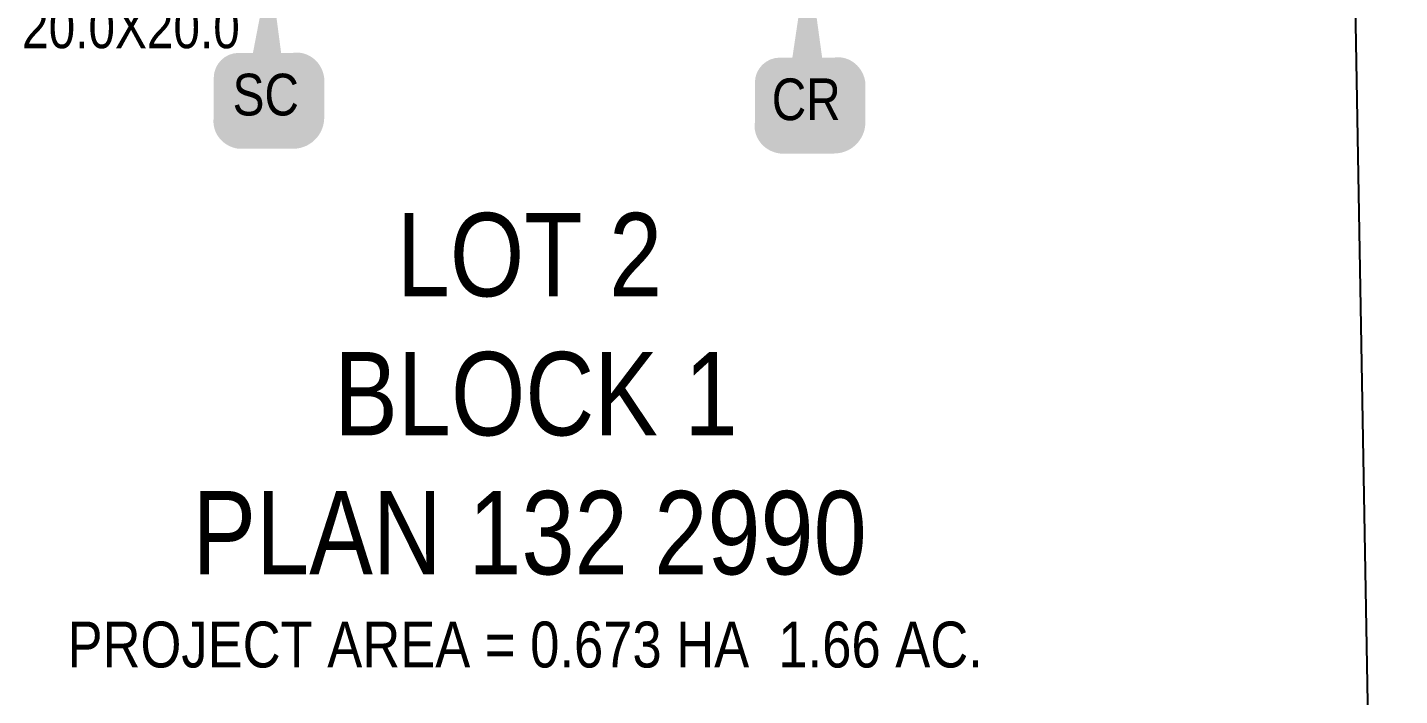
# Model space of a CAD drawing. Extents: x 88833 to 97610, y 5963373 to 5974710.
# Drawn here: x 91545.5 to 91874.6, y 5969519.6 to 5969679.8 of the extents above; entities that cross this region are included whole.
import ezdxf
from ezdxf.enums import TextEntityAlignment as Align

# ---------------------------------------------------------------- set-up
doc = ezdxf.new("R2010")
doc.units = 0
doc.header["$LTSCALE"] = 5
for name, color, linetype in [('C-SYMBOL', 7, 'Continuous'), ('L-AREAREQUIRED', 7, 'Continuous'), ('L-TITLEDB', 4, 'Continuous'), ('P-APEX RECON PAY ITEMS', 240, 'Continuous')]:
    doc.layers.add(name, color=color, linetype=linetype)
doc.layers.add('P-APEX RECON-TWS-T', color=104, linetype='Continuous', lineweight=9)
doc.styles.add('100L', font='ARIALN.TTF', dxfattribs={"height": 10})
doc.styles.add('175L', font='ARIALN.TTF', dxfattribs={"height": 2})
doc.styles.add('80', font='ARIALN.TTF', dxfattribs={"height": 10})

# ---------------------------------------------------------------- blocks, each defined once
blk = doc.blocks.new('*U613')
at = {"true_color": 0xffffa8}
h = blk.add_hatch(color=51, dxfattribs=at)
edge = h.paths.add_edge_path()
edge.add_line((-6.5, -11.5), (6.5, -11.5))
edge.add_arc((6.5, -5.5), 6, 270, 360)
edge.add_line((12.5, -5.5), (12.5, 4))
edge.add_arc((6.5, 4), 6, 0, 90)
edge.add_line((6.5, 10), (-6.5, 10))
edge.add_arc((-6.5, 4), 6, 90, 180)
edge.add_line((-12.5, 4), (-12.5, -5.5))
edge.add_arc((-6.5, -5.5), 6, 180, 270)
at = {"color": 240, "flags": 128}
for points in [[(0.92, 30.85, 0, 10, 0), (0, 0, 5, 5, 0)], [(-1, -11.44, 0, 10, 0), (0, 0, 5, 5, 0)]]:
    blk.add_lwpolyline(points, format="xyseb", dxfattribs=at)
blk.add_lwpolyline([(-6.5, -11.5, 3, 3, 0), (6.5, -11.5, 3, 3, 0.414214), (12.5, -5.5, 3, 3, 0), (12.5, 4, 3, 0, 0.414214), (6.5, 10, 0, 0, 0), (-6.5, 10, 0, 0, 0.414214), (-12.5, 4, 0, 0, 0), (-12.5, -5.5, 0, 3, 0.414214)], format="xyseb", close=True, dxfattribs=at)
at = {"color": 4, "style": '80'}
blk.add_attdef('OTHER_001', (-14.7, -5), '', height=10, dxfattribs=at)
blk = doc.blocks.new('*U570')
at = {"true_color": 0xffffa8}
h = blk.add_hatch(color=51, dxfattribs=at)
edge = h.paths.add_edge_path()
edge.add_line((-6.5, -11.5), (6.5, -11.5))
edge.add_arc((6.5, -5.5), 6, 270, 360)
edge.add_line((12.5, -5.5), (12.5, 4))
edge.add_arc((6.5, 4), 6, 0, 90)
edge.add_line((6.5, 10), (-6.5, 10))
edge.add_arc((-6.5, 4), 6, 90, 180)
edge.add_line((-12.5, 4), (-12.5, -5.5))
edge.add_arc((-6.5, -5.5), 6, 180, 270)
at = {"color": 240, "flags": 128}
for points in [[(0.2, 34.92, 0, 10, 0), (0, 0, 5, 5, 0)], [(-1, -11.44, 0, 10, 0), (0, 0, 5, 5, 0)]]:
    blk.add_lwpolyline(points, format="xyseb", dxfattribs=at)
blk.add_lwpolyline([(-6.5, -11.5, 3, 3, 0), (6.5, -11.5, 3, 3, 0.414214), (12.5, -5.5, 3, 3, 0), (12.5, 4, 3, 0, 0.414214), (6.5, 10, 0, 0, 0), (-6.5, 10, 0, 0, 0.414214), (-12.5, 4, 0, 0, 0), (-12.5, -5.5, 0, 3, 0.414214)], format="xyseb", close=True, dxfattribs=at)
at = {"color": 4, "style": '80'}
blk.add_attdef('OTHER_001', (-14.7, -5), '', height=10, dxfattribs=at)

msp = doc.modelspace()

# ---------------------------------------------------------------- linework, layer by layer
at = {"layer": 'L-TITLEDB', "flags": 128}
msp.add_lwpolyline([(91457.871, 5969876.498), (91760.356, 5969882.45), (91762.207, 5969782.632), (91862.172, 5969784.595), (91874.573, 5969083.86), (91472.823, 5969074.618), (91465.365, 5969474.596)], close=True, dxfattribs=at)

# ---------------------------------------------------------------- block references
at = {"layer": 'P-APEX RECON PAY ITEMS'}
ref = msp.add_blockref('*U570', (91732.452, 5969662.54), dxfattribs=at)
ref.add_attrib('OTHER_001', 'CR', (91723.991, 5969657.537), dxfattribs={"layer": '0', "color": 4, "height": 10, "style": '80'})
ref = msp.add_blockref('*U613', (91602.65, 5969663.668), dxfattribs=at)
ref.add_attrib('OTHER_001', 'SC', (91594.672, 5969658.665), dxfattribs={"layer": '0', "color": 4, "height": 10, "style": '80'})

# ---------------------------------------------------------------- texts
at = {"layer": 'C-SYMBOL', "color": 3, "insert": (91579.932, 5969635.288), "char_height": 20, "attachment_point": 1, "style": '175L'}
msp.add_mtext_dynamic_manual_height_columns('\\pi54.11;LOT 2\\P\\pi39.103;BLOCK 1\\P\\pi5.0856;PLAN 132 2990', width=169.05243, gutter_width=55, heights=[0], dxfattribs=at)
at = {"layer": 'L-AREAREQUIRED', "color": 5, "style": '100L'}
msp.add_text('PROJECT AREA = 0.673 HA  1.66 AC.', height=11, dxfattribs=at).set_placement((91664.852, 5969522.99), align=Align.BOTTOM_CENTER)
at = {"layer": 'P-APEX RECON-TWS-T', "insert": (91544.174, 5969684.794), "char_height": 10, "attachment_point": 1, "style": '175L'}
msp.add_mtext_dynamic_manual_height_columns('20.0X20.0', width=49.86126, gutter_width=100, heights=[0], dxfattribs=at)

doc.saveas('drawing.dxf')
